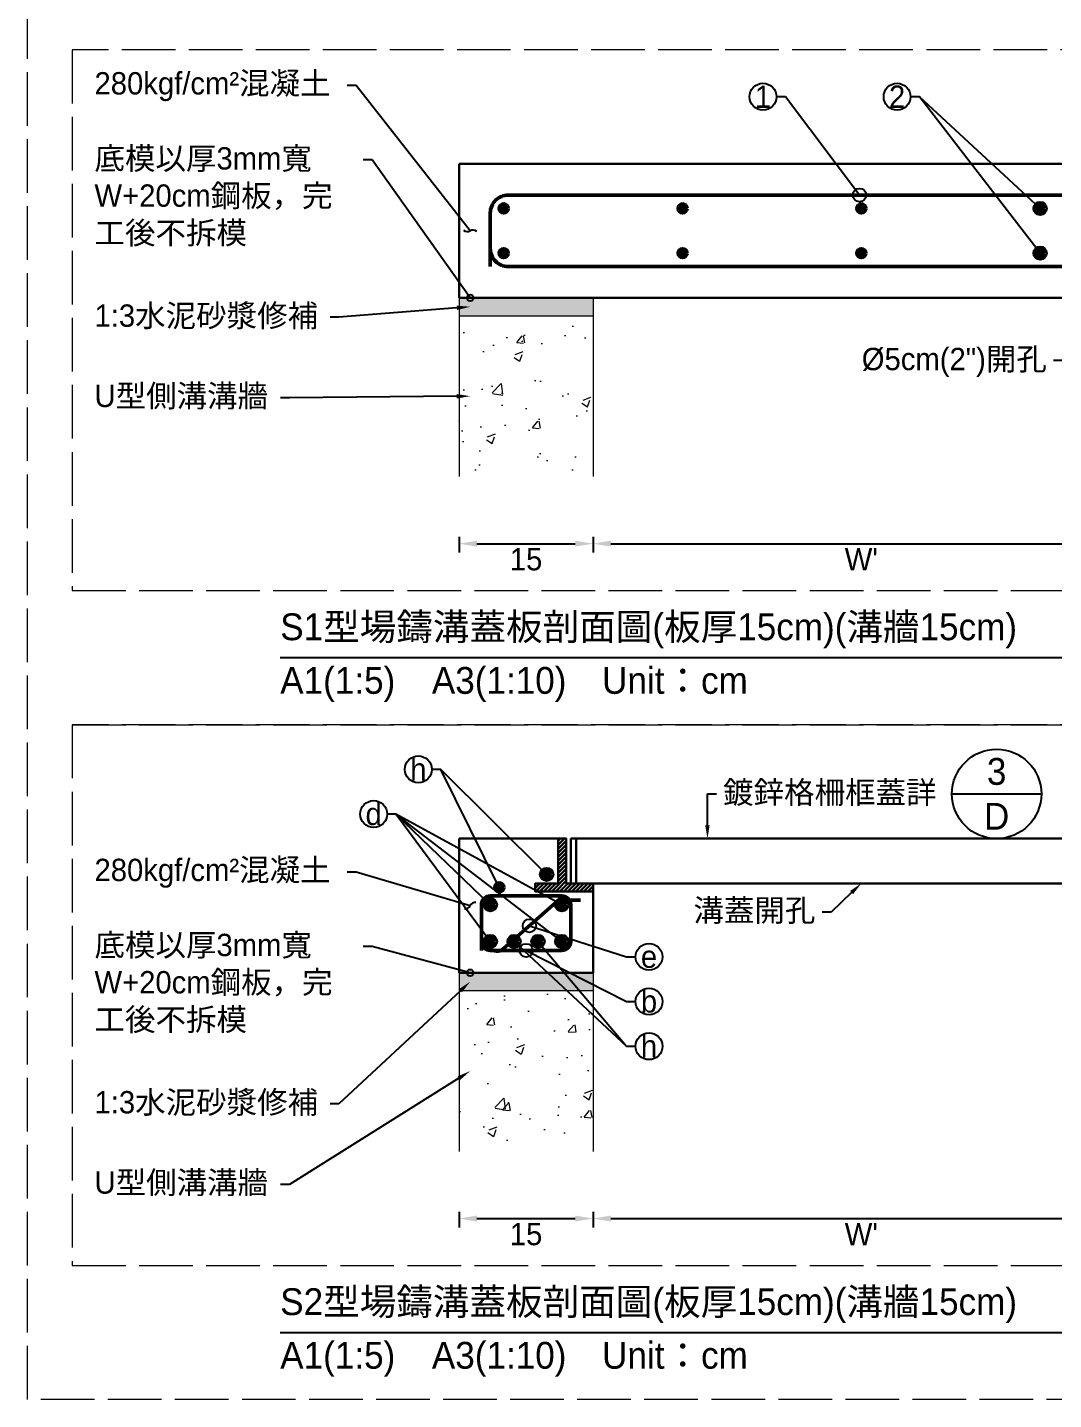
# Model space of a CAD drawing. Extents: x -4891 to 4829, y -5666 to -3242.
# Drawn here: x -4890.9 to -4661.3, y -4853.3 to -4546.3 of the extents above; entities that cross this region are included whole.
import ezdxf
from ezdxf import colors
from ezdxf.entities.mleader import LeaderData, LeaderLine
from ezdxf.math import Vec2, Vec3

# ---------------------------------------------------------------- set-up
doc = ezdxf.new("R2010")
doc.units = 0
doc.header["$MEASUREMENT"] = 0
doc.linetypes.add('ACAD_ISO02W100', pattern=[15, 12, -3])
doc.layers.add('一、4.基本-隱藏', color=9, linetype='ACAD_ISO02W100', lineweight=20, plot=False)
doc.layers.add('三、3.文字-註解文字', color=2, linetype='Continuous')
for name, color, linetype, lineweight in [('二、1.繪圖-既有設施', 8, 'Continuous', 20), ('二、2.繪圖-施作項目', 181, 'Continuous', 30), ('二、5.繪圖-鋼筋', 60, 'Continuous', 50), ('二、6.繪圖-其他施作項目', 35, 'Continuous', 30)]:
    doc.layers.add(name, color=color, linetype=linetype, lineweight=lineweight)
doc.styles.add('次圖名(詳圖)', font='MS PGothic.ttf', dxfattribs={"height": 6})
doc.styles.add('註解文字', font='MS PGothic.ttf', dxfattribs={"height": 5})
doc.styles.add('註解文字(詳圖)', font='MS PGothic.ttf', dxfattribs={"height": 6})
doc.dimstyles.new('註解文字', dxfattribs={"dimtxt": 5, "dimasz": 4, "dimexe": 2, "dimexo": 2.5, "dimgap": 1, "dimtad": 2, "dimzin": 0, "dimdsep": 46, "dimtxsty": '註解文字', "dimcen": 0.1, "dimclrd": 144, "dimclre": 144, "dimclrt": 256, "dimadec": 0, "dimazin": 0, "dimtfac": 1, "dimtofl": 0, "dimtmove": 0, "dimatfit": 3, "dimfxl": 1.5, "dimfxlon": 1, "dimtolj": 1, "dimtzin": 0, "dimlwd": -1, "dimlwe": -1, "dimarcsym": 1})

# ---------------------------------------------------------------- blocks, each defined once
blk = doc.blocks.new('_Integral')
at = {"color": 0, "linetype": 'ByBlock', "lineweight": -2}
for centre, start, end in [((0.44, -0.09), 102, 168), ((-0.44, 0.09), 282, 348)]:
    blk.add_arc(centre, 0.454, start, end, dxfattribs=at)
blk = doc.blocks.new('_Small')
at = {"color": 0, "linetype": 'ByBlock', "lineweight": -2}
blk.add_circle((0, 0), 0.25, dxfattribs=at)
blk = doc.blocks.new('*D182')
at = {"layer": 'Defpoints', "color": 0, "transparency": 16777216}
for p in [(-4794.31, -4646.8), (-4764.31, -4646.8), (-4764.31, -4661.8)]:
    blk.add_point(p, dxfattribs=at)
at = {"layer": '三、3.文字-註解文字', "color": 144, "transparency": 16777216}
for p, q in [((-4794.31, -4660.3), (-4794.31, -4663.8)), ((-4790.31, -4661.8), (-4768.31, -4661.8)), ((-4764.31, -4660.3), (-4764.31, -4663.8))]:
    blk.add_line(p, q, dxfattribs=at)
for points in [[(-4790.31, -4661.13), (-4790.31, -4662.46), (-4794.31, -4661.8)], [(-4768.31, -4661.13), (-4768.31, -4662.46), (-4764.31, -4661.8)]]:
    blk.add_solid(points, dxfattribs=at)
at = {"layer": '三、3.文字-註解文字', "transparency": 16777216, "insert": (-4779.31, -4665.3), "char_height": 5, "attachment_point": 5, "style": '註解文字'}
blk.add_mtext('\\A1;15', dxfattribs=at)
blk = doc.blocks.new('*D183')
at = {"layer": 'Defpoints', "color": 0, "transparency": 16777216}
for p in [(-4764.31, -4646.8), (-4644.31, -4646.8), (-4644.31, -4661.8)]:
    blk.add_point(p, dxfattribs=at)
at = {"layer": '三、3.文字-註解文字', "color": 144, "transparency": 16777216}
for p, q in [((-4764.31, -4660.3), (-4764.31, -4663.8)), ((-4760.31, -4661.8), (-4648.31, -4661.8)), ((-4644.31, -4660.3), (-4644.31, -4663.8))]:
    blk.add_line(p, q, dxfattribs=at)
for points in [[(-4760.31, -4661.13), (-4760.31, -4662.46), (-4764.31, -4661.8)], [(-4648.31, -4661.13), (-4648.31, -4662.46), (-4644.31, -4661.8)]]:
    blk.add_solid(points, dxfattribs=at)
at = {"layer": '三、3.文字-註解文字', "transparency": 16777216, "insert": (-4704.31, -4665.3), "char_height": 5, "attachment_point": 5, "style": '註解文字'}
blk.add_mtext("\\A1;W'", dxfattribs=at)
blk = doc.blocks.new('*D185')
at = {"layer": 'Defpoints', "color": 0, "transparency": 16777216}
for p in [(-4794.31, -4797.8), (-4764.31, -4797.8), (-4764.31, -4812.8)]:
    blk.add_point(p, dxfattribs=at)
at = {"layer": '三、3.文字-註解文字', "color": 144, "transparency": 16777216}
for p, q in [((-4794.31, -4811.3), (-4794.31, -4814.8)), ((-4790.31, -4812.8), (-4768.31, -4812.8)), ((-4764.31, -4811.3), (-4764.31, -4814.8))]:
    blk.add_line(p, q, dxfattribs=at)
for points in [[(-4790.31, -4812.13), (-4790.31, -4813.46), (-4794.31, -4812.8)], [(-4768.31, -4812.13), (-4768.31, -4813.46), (-4764.31, -4812.8)]]:
    blk.add_solid(points, dxfattribs=at)
at = {"layer": '三、3.文字-註解文字', "transparency": 16777216, "insert": (-4779.31, -4816.3), "char_height": 5, "attachment_point": 5, "style": '註解文字'}
blk.add_mtext('\\A1;15', dxfattribs=at)
blk = doc.blocks.new('*D186')
at = {"layer": 'Defpoints', "color": 0, "transparency": 16777216}
for p in [(-4764.31, -4797.8), (-4644.31, -4797.8), (-4644.31, -4812.8)]:
    blk.add_point(p, dxfattribs=at)
at = {"layer": '三、3.文字-註解文字', "color": 144, "transparency": 16777216}
for p, q in [((-4764.31, -4811.3), (-4764.31, -4814.8)), ((-4760.31, -4812.8), (-4648.31, -4812.8)), ((-4644.31, -4811.3), (-4644.31, -4814.8))]:
    blk.add_line(p, q, dxfattribs=at)
for points in [[(-4760.31, -4812.13), (-4760.31, -4813.46), (-4764.31, -4812.8)], [(-4648.31, -4812.13), (-4648.31, -4813.46), (-4644.31, -4812.8)]]:
    blk.add_solid(points, dxfattribs=at)
at = {"layer": '三、3.文字-註解文字', "transparency": 16777216, "insert": (-4704.31, -4816.3), "char_height": 5, "attachment_point": 5, "style": '註解文字'}
blk.add_mtext("\\A1;W'", dxfattribs=at)

msp = doc.modelspace()

# ---------------------------------------------------------------- hatches: boundary and pattern name
at = {"layer": '二、1.繪圖-既有設施'}
h = msp.add_hatch(dxfattribs=at)
h.set_pattern_fill('CROSS', color=256, scale=0.2)
h.set_pattern_definition([(0, (-460393.2273, -668434.5251), (1.27, 1.27), [0.635, -1.905]), (90, (-460392.9098, -668434.8426), (-1.27, 1.27), [0.635, -1.905])])
h.paths.add_polyline_path([(-4764.307, -4606.796), (-4794.307, -4606.796), (-4794.307, -4610.796), (-4764.307, -4610.796)])
h.paths.add_polyline_path([(-4614.307, -4606.796), (-4644.307, -4606.796), (-4644.307, -4610.796), (-4614.307, -4610.796)])
h = msp.add_hatch(dxfattribs=at)
h.set_pattern_fill('AR-CONC', color=256, scale=0.1)
h.set_pattern_definition([(50, (-460393.227, -668434.525), (18.2184669, -1.59390855), [1.905, -20.955]), (355, (-460393.227, -668434.525), (-3.52434214, 19.10568452), [1.524, -16.7640584]), (100.4514447, (-460391.709, -668434.658), (14.6941247, 17.5117752), [1.6190009, -17.80902446]), (46.1842, (-460393.227, -668429.445), (27.1079041, -4.2042328), [2.8575, -31.4325]), (96.6355576, (-460390.968, -668429.795), (23.7404134, 24.7426125), [2.4285023, -26.7135608]), (351.184151, (-460393.227, -668429.445), (23.7404134, 24.7426125), [2.2859967, -25.1459732]), (21, (-460390.687, -668430.715), (15.16143913, -10.22651982), [1.905, -20.955]), (326, (-460390.687, -668430.715), (6.18020283, 18.4187966), [1.524, -16.764]), (71.451445, (-460389.424, -668431.567), (21.34164193, 8.1922769), [1.6190009, -17.80899376]), (37.5, (-460393.227, -668434.525), (0.308860325, 8.455503887), [0, -16.5608, 0, -17.018, 0, -16.8275]), (7.5, (-460393.227, -668434.525), (6.68196625, 10.01805748), [0, -9.7028, 0, -16.1798, 0, -6.4135]), (327.5, (-460398.8915, -668434.525), (13.559059517, -0.5728744), [0, -6.35, 0, -19.812, 0, -26.289]), (317.5, (-460401.431, -668434.525), (14.81291814, 2.5426491), [0, -8.255, 0, -13.1572, 0, -18.669])])
h.paths.add_polyline_path([(-4764.307, -4610.796), (-4794.307, -4610.796), (-4794.307, -4646.796), (-4764.307, -4646.796)])
h.paths.add_polyline_path([(-4614.307, -4610.796), (-4644.307, -4610.796), (-4644.307, -4646.796), (-4614.307, -4646.796)])
h = msp.add_hatch(dxfattribs=at)
h.set_pattern_fill('CROSS', color=256, scale=0.2)
h.set_pattern_definition([(0, (-460633.2273, -668585.5251), (1.27, 1.27), [0.635, -1.905]), (90, (-460632.9098, -668585.8426), (-1.27, 1.27), [0.635, -1.905])])
h.paths.add_polyline_path([(-4764.307, -4757.796), (-4794.307, -4757.796), (-4794.307, -4761.796), (-4764.307, -4761.796)])
h.paths.add_polyline_path([(-4614.307, -4757.796), (-4644.307, -4757.796), (-4644.307, -4761.796), (-4614.307, -4761.796)])
h = msp.add_hatch(dxfattribs=at)
h.set_pattern_fill('AR-CONC', color=256, scale=0.1)
h.set_pattern_definition([(50, (-460633.227, -668585.525), (18.2184669, -1.59390855), [1.905, -20.955]), (355, (-460633.227, -668585.525), (-3.52434214, 19.10568452), [1.524, -16.7640584]), (100.4514447, (-460631.709, -668585.658), (14.6941247, 17.5117752), [1.6190009, -17.80902446]), (46.1842, (-460633.227, -668580.445), (27.1079041, -4.2042328), [2.8575, -31.4325]), (96.6355576, (-460630.968, -668580.795), (23.7404134, 24.7426125), [2.4285023, -26.7135608]), (351.184151, (-460633.227, -668580.445), (23.7404134, 24.7426125), [2.2859967, -25.1459732]), (21, (-460630.687, -668581.715), (15.16143913, -10.22651982), [1.905, -20.955]), (326, (-460630.687, -668581.715), (6.18020283, 18.4187966), [1.524, -16.764]), (71.451445, (-460629.424, -668582.567), (21.34164193, 8.1922769), [1.6190009, -17.80899376]), (37.5, (-460633.227, -668585.525), (0.308860325, 8.455503887), [0, -16.5608, 0, -17.018, 0, -16.8275]), (7.5, (-460633.227, -668585.525), (6.68196625, 10.01805748), [0, -9.7028, 0, -16.1798, 0, -6.4135]), (327.5, (-460638.8915, -668585.525), (13.559059517, -0.5728744), [0, -6.35, 0, -19.812, 0, -26.289]), (317.5, (-460641.431, -668585.525), (14.81291814, 2.5426491), [0, -8.255, 0, -13.1572, 0, -18.669])])
h.paths.add_polyline_path([(-4764.307, -4761.796), (-4794.307, -4761.796), (-4794.307, -4797.796), (-4764.307, -4797.796)])
h.paths.add_polyline_path([(-4614.307, -4761.796), (-4644.307, -4761.796), (-4644.307, -4797.796), (-4614.307, -4797.796)])
at = {"layer": '二、5.繪圖-鋼筋'}
h = msp.add_hatch(color=256, dxfattribs=at)
h.dxf.hatch_style = 1
h.paths.add_polyline_path([(-4785.307, -4586.796, 1), (-4783.307, -4586.796, 1)])
h = msp.add_hatch(color=256, dxfattribs=at)
h.dxf.hatch_style = 1
h.paths.add_polyline_path([(-4745.307, -4586.796, 1), (-4743.307, -4586.796, 1)])
h = msp.add_hatch(color=256, dxfattribs=at)
h.dxf.hatch_style = 1
h.paths.add_polyline_path([(-4705.307, -4586.796, 1), (-4703.307, -4586.796, 1)])
h = msp.add_hatch(color=256, dxfattribs=at)
h.dxf.hatch_style = 1
h.paths.add_polyline_path([(-4665.307, -4586.796, 1), (-4663.307, -4586.796, 1)])
h = msp.add_hatch(color=256, dxfattribs=at)
h.dxf.hatch_style = 1
h.paths.add_polyline_path([(-4785.307, -4596.796, 1), (-4783.307, -4596.796, 1)])
h = msp.add_hatch(color=256, dxfattribs=at)
h.dxf.hatch_style = 1
h.paths.add_polyline_path([(-4745.307, -4596.796, 1), (-4743.307, -4596.796, 1)])
h = msp.add_hatch(color=256, dxfattribs=at)
h.dxf.hatch_style = 1
h.paths.add_polyline_path([(-4705.307, -4596.796, 1), (-4703.307, -4596.796, 1)])
h = msp.add_hatch(color=256, dxfattribs=at)
h.dxf.hatch_style = 1
h.paths.add_polyline_path([(-4665.307, -4596.796, 1), (-4663.307, -4596.796, 1)])
h = msp.add_hatch(color=256, dxfattribs=at)
h.dxf.hatch_style = 1
h.paths.add_polyline_path([(-4775.707, -4735.796, 1), (-4773.707, -4735.796, 1)])
h = msp.add_hatch(color=256, dxfattribs=at)
h.dxf.hatch_style = 1
h.paths.add_polyline_path([(-4786.307, -4738.696, 1), (-4784.307, -4738.696, 1)])
h = msp.add_hatch(color=256, dxfattribs=at)
h.dxf.hatch_style = 1
h.paths.add_polyline_path([(-4788.307, -4742.596, 1), (-4786.307, -4742.596, 1)])
h = msp.add_hatch(color=256, dxfattribs=at)
h.dxf.hatch_style = 1
h.paths.add_polyline_path([(-4772.307, -4742.596, 1), (-4770.307, -4742.596, 1)])
h = msp.add_hatch(color=256, dxfattribs=at)
h.dxf.hatch_style = 1
h.paths.add_polyline_path([(-4788.307, -4750.796, 1), (-4786.307, -4750.796, 1)])
h = msp.add_hatch(color=256, dxfattribs=at)
h.dxf.hatch_style = 1
h.paths.add_polyline_path([(-4782.987, -4750.796, 1), (-4780.987, -4750.796, 1)])
h = msp.add_hatch(color=256, dxfattribs=at)
h.dxf.hatch_style = 1
h.paths.add_polyline_path([(-4777.647, -4750.796, 1), (-4775.647, -4750.796, 1)])
h = msp.add_hatch(color=256, dxfattribs=at)
h.dxf.hatch_style = 1
h.paths.add_polyline_path([(-4772.307, -4750.796, 1), (-4770.307, -4750.796, 1)])
at = {"layer": '二、6.繪圖-其他施作項目'}
h = msp.add_hatch(dxfattribs=at)
h.set_pattern_fill('ANSI31', color=256, scale=0.2)
h.set_pattern_definition([(45, (-2314.6386, -6718.7209), (-0.4490128, 0.4490128), [])])
h.paths.add_polyline_path([(-4770.307, -4727.796), (-4772.107, -4727.796), (-4772.107, -4737.796), (-4777.307, -4737.796), (-4777.307, -4739.596), (-4764.307, -4739.596), (-4764.307, -4737.796), (-4770.307, -4737.796)])
h.paths.add_polyline_path([(-4638.307, -4737.796), (-4644.307, -4737.796), (-4644.307, -4739.596), (-4631.307, -4739.596), (-4631.307, -4737.796), (-4636.507, -4737.796), (-4636.507, -4727.796), (-4638.307, -4727.796)])

# ---------------------------------------------------------------- linework, layer by layer
at = {"layer": '一、4.基本-隱藏'}
for points in [[(-4890.855, -4346.296), (-4110.855, -4346.296), (-4110.855, -4853.296), (-4890.855, -4853.296)], [(-4527.759, -4551.296), (-4880.855, -4551.296), (-4880.855, -4672.296), (-4527.759, -4672.296)], [(-4527.759, -4702.296), (-4880.855, -4702.296), (-4880.855, -4823.296), (-4527.759, -4823.296)]]:
    msp.add_lwpolyline(points, close=True, dxfattribs=at)
for points in [[(-4880.855, -4672.296), (-4527.759, -4672.296)], [(-4880.855, -4702.296), (-4527.759, -4702.296)]]:
    msp.add_lwpolyline(points, dxfattribs=at)
at = {"layer": '三、3.文字-註解文字'}
for points in [[(-4834.307, -4687.296), (-4574.307, -4687.296)], [(-4684.039, -4717.796), (-4664.039, -4717.796)], [(-4834.307, -4838.296), (-4574.307, -4838.296)]]:
    msp.add_lwpolyline(points, dxfattribs=at)
at = {"layer": '三、3.文字-註解文字', "color": 144}
msp.add_lwpolyline([(-4785.307, -4738.696), (-4798.407, -4712.296)], dxfattribs=at)
at = {"layer": '三、3.文字-註解文字'}
for centre, radius in [((-4726.307, -4561.796), 3), ((-4696.307, -4561.796), 3), ((-4803.407, -4712.296), 3), ((-4674.039, -4717.796), 10), ((-4813.407, -4722.296), 3), ((-4751.807, -4754.24), 3), ((-4751.807, -4764.24), 3), ((-4751.807, -4774.24), 3)]:
    msp.add_circle(centre, radius, dxfattribs=at)
at = {"layer": '二、1.繪圖-既有設施'}
for points in [[(-4794.307, -4606.796), (-4794.307, -4646.796)], [(-4764.307, -4606.796), (-4764.307, -4646.796)], [(-4794.307, -4610.796), (-4764.307, -4610.796)], [(-4794.307, -4757.796), (-4794.307, -4797.796)], [(-4764.307, -4757.796), (-4764.307, -4797.796)], [(-4794.307, -4761.796), (-4764.307, -4761.796)]]:
    msp.add_lwpolyline(points, dxfattribs=at)
at = {"layer": '二、2.繪圖-施作項目'}
for points in [[(-4794.307, -4576.796), (-4614.307, -4576.796)], [(-4794.307, -4576.796), (-4794.307, -4606.796)], [(-4794.307, -4606.796), (-4654.307, -4606.796)], [(-4794.307, -4727.796), (-4772.107, -4727.796)], [(-4794.307, -4727.796), (-4794.307, -4757.796)], [(-4764.307, -4737.796), (-4764.307, -4757.796)], [(-4794.307, -4757.796), (-4764.307, -4757.796)]]:
    msp.add_lwpolyline(points, dxfattribs=at)
at = {"layer": '二、5.繪圖-鋼筋'}
for points in [[(-4621.307, -4587.796), (-4621.307, -4595.796, -0.4142136), (-4625.307, -4599.796), (-4783.307, -4599.796, -0.4142136), (-4787.307, -4595.796), (-4787.307, -4587.796, -0.4142136), (-4783.307, -4583.796), (-4625.307, -4583.796, -0.4142136)], [(-4771.307, -4740.596), (-4787.307, -4740.596, 0.4142136), (-4789.307, -4742.596), (-4789.307, -4750.796, 0.4142136), (-4787.307, -4752.796), (-4771.307, -4752.796, 0.4142136), (-4769.307, -4750.796), (-4769.307, -4742.596, 0.4142136)]]:
    msp.add_lwpolyline(points, format="xyb", close=True, dxfattribs=at)
for points in [[(-4787.307, -4591.796), (-4787.307, -4599.796)], [(-4789.307, -4746.696), (-4789.307, -4752.796)]]:
    msp.add_lwpolyline(points, dxfattribs=at)
msp.add_lwpolyline([(-4789.271, -4750.043), (-4787.288, -4752.295, 0.4142136), (-4784.466, -4752.474), (-4772.674, -4742.095, -0.1824306), (-4771.352, -4741.596), (-4767.107, -4741.596)], format="xyb", dxfattribs=at)
for centre in [(-4784.307, -4586.796), (-4744.307, -4586.796), (-4704.307, -4586.796), (-4664.307, -4586.796), (-4784.307, -4596.796), (-4744.307, -4596.796), (-4704.307, -4596.796), (-4664.307, -4596.796), (-4774.707, -4735.796), (-4785.307, -4738.696), (-4787.307, -4742.596), (-4771.307, -4742.596), (-4787.307, -4750.796), (-4781.987, -4750.796), (-4776.647, -4750.796), (-4771.307, -4750.796)]:
    msp.add_circle(centre, 1, dxfattribs=at)
at = {"layer": '二、6.繪圖-其他施作項目'}
msp.add_lwpolyline([(-4777.307, -4737.796), (-4772.107, -4737.796), (-4772.107, -4727.796), (-4770.307, -4727.796), (-4770.307, -4737.796), (-4764.307, -4737.796), (-4764.307, -4739.596), (-4777.307, -4739.596)], close=True, dxfattribs=at)
for points in [[(-4769.307, -4727.796), (-4769.307, -4737.796)], [(-4769.307, -4727.796), (-4639.307, -4727.796)], [(-4768.107, -4727.796), (-4768.107, -4737.796)], [(-4769.307, -4737.796), (-4639.307, -4737.796)]]:
    msp.add_lwpolyline(points, dxfattribs=at)

# ---------------------------------------------------------------- texts
at = {"layer": '三、3.文字-註解文字'}
for s, width, gutter_width, insert, char_height, attachment_point, style in [('1', 8.38231, 30, (-4726.307, -4561.796), 5, 5, '註解文字'), ('2', 8.38231, 30, (-4696.307, -4561.796), 5, 5, '註解文字'), ('S{\\fMS PGothic|b0|i0|c128|p34;1型場鑄溝蓋板剖面圖(板厚15cm)}', 215.37549, 15, (-4834.307, -4681.296), 6, 4, '次圖名(詳圖)'), ('S{\\fMS PGothic|b0|i0|c128|p34;1型場鑄溝蓋板剖面圖(板厚15cm)}(溝牆15cm)', 215.37549, 15, (-4834.307, -4681.296), 6, 4, '次圖名(詳圖)'), ('{\\fMS PGothic|b0|i0|c128|p34;A1(1:}5{\\fMS PGothic|b0|i0|c128|p34;)\u3000A3(1:}1{\\fMS PGothic|b0|i0|c128|p34;0)^IUnit：cm}', 136.03259, 15, (-4834.307, -4693.296), 6, 4, '次圖名(詳圖)'), ('h', 8.38231, 30, (-4803.407, -4712.296), 5, 5, '註解文字'), ('3', 6.60394, 25, (-4674.039, -4712.796), 6, 5, '註解文字(詳圖)'), ('d', 8.38231, 30, (-4813.407, -4722.296), 5, 5, '註解文字'), ('D', 6.60394, 25, (-4674.039, -4722.796), 6, 5, '註解文字(詳圖)'), ('e', 8.38231, 30, (-4751.807, -4754.24), 5, 5, '註解文字'), ('b', 8.38231, 30, (-4751.807, -4764.24), 5, 5, '註解文字'), ('h', 8.38231, 30, (-4751.807, -4774.24), 5, 5, '註解文字'), ('S{\\fMS PGothic|b0|i0|c128|p34;2型場鑄溝蓋板剖面圖(板厚15cm)}', 215.37549, 15, (-4834.307, -4832.296), 6, 4, '次圖名(詳圖)'), ('S{\\fMS PGothic|b0|i0|c128|p34;2型場鑄溝蓋板剖面圖(板厚15cm)}(溝牆15cm)', 215.37549, 15, (-4834.307, -4832.296), 6, 4, '次圖名(詳圖)'), ('{\\fMS PGothic|b0|i0|c128|p34;A1(1:}5{\\fMS PGothic|b0|i0|c128|p34;)\u3000A3(1:}1{\\fMS PGothic|b0|i0|c128|p34;0)^IUnit：cm}', 136.03259, 15, (-4834.307, -4844.296), 6, 4, '次圖名(詳圖)')]:
    msp.add_mtext_dynamic_manual_height_columns(s, width=width, gutter_width=gutter_width, heights=[0], dxfattribs=dict(at, insert=insert, char_height=char_height, attachment_point=attachment_point, style=style))

# ---------------------------------------------------------------- dimensions: what is measured, and where the dimension line sits
for base, p1, p2, text, picture, middle in [((-4764.307, -4661.796), (-4794.307, -4646.796), (-4764.307, -4646.796), '15', '*D182', (-4779.307, -4665.296)), ((-4644.307, -4661.796), (-4764.307, -4646.796), (-4644.307, -4646.796), "W'", '*D183', (-4704.307, -4665.296)), ((-4764.307, -4812.796), (-4794.307, -4797.796), (-4764.307, -4797.796), '15', '*D185', (-4779.307, -4816.296)), ((-4644.307, -4812.796), (-4764.307, -4797.796), (-4644.307, -4797.796), "W'", '*D186', (-4704.307, -4816.296))]:
    dim = msp.add_linear_dim(base=base, p1=p1, p2=p2, text=text, dimstyle='註解文字', dxfattribs=at)
    dim.commit()
    dim.dimension.update_dxf_attribs({"geometry": picture, "text_midpoint": middle})

# ---------------------------------------------------------------- leaders
ml = msp.add_multileader_mtext('Standard', dxfattribs=at)
ml.set_content('280kgf/cm²混凝土', color=256, style='註解文字')
ml.set_leader_properties(color=144, linetype='ByLayer', lineweight=-1)
ml.set_arrow_properties(name='INTEGRAL')
ml.build(insert=Vec2(0, 0))
ml.multileader.update_dxf_attribs({"dogleg_length": 2, "arrow_head_size": 3})
ctx = ml.context
ctx.base_point, ctx.char_height, ctx.arrow_head_size, ctx.landing_gap_size, ctx.plane_origin = Vec3(-4877.355, -4559.279), 5, 3, 1.5, Vec3(-4737.606, -4640.137)
notes = []
notes.append((ctx, [(1, (1, 1, 0), (-4817.298, -4559.279), (-1, 0), 2, [(0, [(-4791.807, -4591.796)], 0, [])])]))
ctx.mtext.insert, ctx.mtext.width, ctx.mtext.flow_direction = Vec3(-4875.855, -4556.296), 107.51878, 5
ml = msp.add_multileader_mtext('Standard', dxfattribs=at)
ml.set_content('{\\fMS PGothic|b0|i0|c128|p34; }', color=256, style='註解文字')
ml.set_leader_properties(color=144, linetype='ByLayer', lineweight=-1)
ml.set_arrow_properties(name='SMALL')
ml.build(insert=Vec2(0, 0))
ml.multileader.update_dxf_attribs({"dogleg_length": 2, "arrow_head_size": 6})
ctx = ml.context
ctx.base_point, ctx.char_height, ctx.arrow_head_size, ctx.landing_gap_size, ctx.plane_origin = Vec3(-4728.523, -4561.796), 5, 6, 1.5, Vec3(-4704.718, -4568.45)
ctx.text_align_type = 2
notes.append((ctx, [(0, (1, 1, 0), (-4721.307, -4561.796), (-1, 0), 2, [(0, [(-4704.718, -4583.796)], 0, [])])]))
ctx.mtext.insert, ctx.mtext.alignment, ctx.mtext.flow_direction = Vec3(-4724.807, -4559.296), 3, 5
ml = msp.add_multileader_mtext('Standard', dxfattribs=at)
ml.set_content('{\\fMS PGothic|b0|i0|c128|p34; }', color=256, style='註解文字')
ml.set_leader_properties(color=144, linetype='ByLayer', lineweight=-1)
ml.set_arrow_properties(name='SMALL')
ml.build(insert=Vec2(0, 0))
ml.multileader.update_dxf_attribs({"dogleg_length": 2, "arrow_head_size": 6})
ctx = ml.context
ctx.base_point, ctx.char_height, ctx.arrow_head_size, ctx.landing_gap_size, ctx.plane_origin = Vec3(-4698.523, -4561.796), 5, 6, 1.5, Vec3(-4674.718, -4580.45)
ctx.text_align_type = 2
notes.append((ctx, [(0, (1, 1, 0), (-4691.307, -4561.796), (-1, 0), 2, [(0, [(-4664.307, -4596.796)], 0, [])])]))
ctx.mtext.insert, ctx.mtext.alignment, ctx.mtext.flow_direction = Vec3(-4694.807, -4559.296), 3, 5
ml = msp.add_multileader_mtext('Standard', dxfattribs=at)
ml.set_content('{\\fMS PGothic|b0|i0|c128|p34; }', color=256, style='註解文字')
ml.set_leader_properties(color=144, linetype='ByLayer', lineweight=-1)
ml.set_arrow_properties(name='SMALL')
ml.build(insert=Vec2(0, 0))
ml.multileader.update_dxf_attribs({"dogleg_length": 2, "arrow_head_size": 6})
ctx = ml.context
ctx.base_point, ctx.char_height, ctx.arrow_head_size, ctx.landing_gap_size, ctx.plane_origin = Vec3(-4698.523, -4561.796), 5, 6, 1.5, Vec3(-4674.718, -4568.45)
ctx.text_align_type = 2
notes.append((ctx, [(0, (1, 1, 0), (-4691.307, -4561.796), (-1, 0), 2, [(0, [(-4664.307, -4586.796)], 0, [])])]))
ctx.mtext.insert, ctx.mtext.alignment, ctx.mtext.flow_direction = Vec3(-4694.807, -4559.296), 3, 5
ml = msp.add_multileader_mtext('Standard', dxfattribs=at)
ml.set_content('底模以厚3mm寬W+20cm鋼板，完工後不拆模', color=256, style='註解文字')
ml.set_leader_properties(color=144, linetype='ByLayer', lineweight=-1)
ml.set_arrow_properties(name='SMALL')
ml.build(insert=Vec2(0, 0))
ml.multileader.update_dxf_attribs({"dogleg_length": 2, "arrow_head_size": 3})
ctx = ml.context
ctx.base_point, ctx.char_height, ctx.arrow_head_size, ctx.landing_gap_size, ctx.plane_origin = Vec3(-4877.355, -4575.927), 5, 3, 1.5, Vec3(-4737.606, -4653.284)
notes.append((ctx, [(1, (1, 1, 0), (-4813.775, -4575.927), (-1, 0), 2, [(0, [(-4791.807, -4606.796)], 0, [])])]))
ctx.mtext.insert, ctx.mtext.width, ctx.mtext.flow_direction = Vec3(-4875.855, -4573.086), 59.22735, 5
ml = msp.add_multileader_mtext('Standard', dxfattribs=at)
ml.set_content('1:3水泥砂漿修補', color=256, style='註解文字')
ml.set_leader_properties(color=144, linetype='ByLayer', lineweight=-1)
ml.build(insert=Vec2(0, 0))
ml.multileader.update_dxf_attribs({"dogleg_length": 2, "arrow_head_size": 3})
ctx = ml.context
ctx.base_point, ctx.char_height, ctx.arrow_head_size, ctx.landing_gap_size, ctx.plane_origin = Vec3(-4877.355, -4611.116), 5, 3, 1.5, Vec3(-4734.061, -4688.546)
notes.append((ctx, [(1, (1, 1, 0), (-4821.162, -4611.116), (-1, 0), 2, [(0, [(-4791.807, -4608.796)], 0, [])])]))
ctx.mtext.insert, ctx.mtext.width, ctx.mtext.defined_height, ctx.mtext.flow_direction = Vec3(-4875.855, -4608.275), 75.70236, 7.957, 5
ml = msp.add_multileader_mtext('Standard', dxfattribs=at)
ml.set_content('%%C5cm(2")開孔{\\fMS PGothic|b0|i0|c128|p34; }', color=256, style='註解文字')
ml.set_leader_properties(color=144, linetype='ByLayer', lineweight=-1)
ml.build(insert=Vec2(0, 0))
ml.multileader.update_dxf_attribs({"dogleg_length": 2, "arrow_head_size": 3})
ctx = ml.context
ctx.base_point, ctx.char_height, ctx.arrow_head_size, ctx.landing_gap_size, ctx.plane_origin = Vec3(-4706.267, -4620.796), 5, 3, 1.5, Vec3(-4649.307, -4610.796)
ctx.text_align_type = 2
notes.append((ctx, [(0, (1, 1, 0), (-4659.307, -4620.796), (-1, 0), 2, [(0, [(-4649.307, -4610.796)], 0, [])])]))
ctx.mtext.insert, ctx.mtext.alignment, ctx.mtext.flow_direction = Vec3(-4662.807, -4617.983), 3, 5
ml = msp.add_multileader_mtext('Standard', dxfattribs=at)
ml.set_content('{\\fMS PGothic|b0|i0|c128|p34;U型側溝}溝牆', color=256, style='註解文字')
ml.set_leader_properties(color=144, linetype='ByLayer', lineweight=-1)
ml.build(insert=Vec2(0, 0))
ml.multileader.update_dxf_attribs({"dogleg_length": 2, "arrow_head_size": 3})
ctx = ml.context
ctx.base_point, ctx.char_height, ctx.arrow_head_size, ctx.landing_gap_size, ctx.plane_origin = Vec3(-4877.355, -4629.144), 5, 3, 1.5, Vec3(-4734.061, -4701.489)
notes.append((ctx, [(1, (1, 1, 0), (-4832.213, -4629.144), (-1, 0), 2, [(0, [(-4791.807, -4628.796)], 0, [])])]))
ctx.mtext.insert, ctx.mtext.width, ctx.mtext.defined_height, ctx.mtext.flow_direction = Vec3(-4875.855, -4626.232), 79.19501, 8.736, 5
ml = msp.add_multileader_mtext('Standard', dxfattribs=at)
ml.set_content('{\\fMS PGothic|b0|i0|c128|p34; }', color=256, style='註解文字')
ml.set_leader_properties(color=144, linetype='ByLayer', lineweight=-1)
ml.set_arrow_properties(name='SMALL')
ml.build(insert=Vec2(0, 0))
ml.multileader.update_dxf_attribs({"dogleg_length": 2, "arrow_head_size": 6})
ctx = ml.context
ctx.base_point, ctx.char_height, ctx.arrow_head_size, ctx.landing_gap_size, ctx.plane_origin = Vec3(-4805.623, -4712.296), 5, 6, 1.5, Vec3(-4784.109, -4729.033)
ctx.text_align_type = 2
notes.append((ctx, [(0, (1, 1, 0), (-4798.407, -4712.296), (-1, 0), 2, [(0, [(-4774.707, -4735.796)], 0, [])])]))
ctx.mtext.insert, ctx.mtext.alignment, ctx.mtext.flow_direction = Vec3(-4801.907, -4709.796), 3, 5
ml = msp.add_multileader_mtext('Standard', dxfattribs=at)
ml.set_content('{\\fMS PGothic|b0|i0|c128|p34;鍍鋅格柵框蓋詳}', color=256, style='註解文字')
ml.set_leader_properties(color=144, linetype='ByLayer', lineweight=-1)
ml.build(insert=Vec2(0, 0))
ml.multileader.update_dxf_attribs({"dogleg_length": 2, "arrow_head_size": 3})
ctx = ml.context
ctx.base_point, ctx.char_height, ctx.arrow_head_size, ctx.landing_gap_size, ctx.plane_origin = Vec3(-4736.736, -4717.796), 5, 3, 1.5, Vec3(-4756.285, -4773.973)
notes.append((ctx, [(1, (1, 1, 0), (-4738.736, -4717.796), (1, 0), 2, [(0, [(-4738.736, -4727.796)], 0, [])])]))
ctx.mtext.insert, ctx.mtext.width, ctx.mtext.flow_direction = Vec3(-4735.236, -4714.941), 50.82195, 5
ml = msp.add_multileader_mtext('Standard', dxfattribs=at)
ml.set_content('{\\fMS PGothic|b0|i0|c128|p34; }', color=256, style='註解文字')
ml.set_leader_properties(color=144, linetype='ByLayer', lineweight=-1)
ml.set_arrow_properties(name='SMALL')
ml.build(insert=Vec2(0, 0))
ml.multileader.update_dxf_attribs({"dogleg_length": 2, "arrow_head_size": 6})
ctx = ml.context
ctx.base_point, ctx.char_height, ctx.arrow_head_size, ctx.landing_gap_size, ctx.plane_origin = Vec3(-4815.623, -4722.296), 5, 6, 1.5, Vec3(-4800.709, -4746.933)
ctx.text_align_type = 2
notes.append((ctx, [(0, (1, 1, 0), (-4808.407, -4722.296), (-1, 0), 2, [(0, [(-4771.307, -4742.596)], 0, [])])]))
ctx.mtext.insert, ctx.mtext.alignment, ctx.mtext.flow_direction = Vec3(-4811.907, -4719.796), 3, 5
ml = msp.add_multileader_mtext('Standard', dxfattribs=at)
ml.set_content('{\\fMS PGothic|b0|i0|c128|p34; }', color=256, style='註解文字')
ml.set_leader_properties(color=144, linetype='ByLayer', lineweight=-1)
ml.set_arrow_properties(name='SMALL')
ml.build(insert=Vec2(0, 0))
ml.multileader.update_dxf_attribs({"dogleg_length": 2, "arrow_head_size": 6})
ctx = ml.context
ctx.base_point, ctx.char_height, ctx.arrow_head_size, ctx.landing_gap_size, ctx.plane_origin = Vec3(-4815.623, -4722.296), 5, 6, 1.5, Vec3(-4802.636, -4752.311)
ctx.text_align_type = 2
notes.append((ctx, [(0, (1, 1, 0), (-4808.407, -4722.296), (-1, 0), 2, [(0, [(-4787.307, -4742.596)], 0, [])])]))
ctx.mtext.insert, ctx.mtext.alignment, ctx.mtext.flow_direction = Vec3(-4811.907, -4719.796), 3, 5
ml = msp.add_multileader_mtext('Standard', dxfattribs=at)
ml.set_content('{\\fMS PGothic|b0|i0|c128|p34; }', color=256, style='註解文字')
ml.set_leader_properties(color=144, linetype='ByLayer', lineweight=-1)
ml.set_arrow_properties(name='SMALL')
ml.build(insert=Vec2(0, 0))
ml.multileader.update_dxf_attribs({"dogleg_length": 2, "arrow_head_size": 6})
ctx = ml.context
ctx.base_point, ctx.char_height, ctx.arrow_head_size, ctx.landing_gap_size, ctx.plane_origin = Vec3(-4815.623, -4722.296), 5, 6, 1.5, Vec3(-4769.594, -4753.073)
ctx.text_align_type = 2
notes.append((ctx, [(0, (1, 1, 0), (-4808.407, -4722.296), (-1, 0), 2, [(0, [(-4771.307, -4750.796)], 0, [])])]))
ctx.mtext.insert, ctx.mtext.alignment, ctx.mtext.flow_direction = Vec3(-4811.907, -4719.796), 3, 5
ml = msp.add_multileader_mtext('Standard', dxfattribs=at)
ml.set_content('{\\fMS PGothic|b0|i0|c128|p34; }', color=256, style='註解文字')
ml.set_leader_properties(color=144, linetype='ByLayer', lineweight=-1)
ml.set_arrow_properties(name='SMALL')
ml.build(insert=Vec2(0, 0))
ml.multileader.update_dxf_attribs({"dogleg_length": 2, "arrow_head_size": 6})
ctx = ml.context
ctx.base_point, ctx.char_height, ctx.arrow_head_size, ctx.landing_gap_size, ctx.plane_origin = Vec3(-4815.623, -4722.296), 5, 6, 1.5, Vec3(-4793.115, -4753.522)
ctx.text_align_type = 2
notes.append((ctx, [(0, (1, 1, 0), (-4808.407, -4722.296), (-1, 0), 2, [(0, [(-4787.307, -4750.796)], 0, [])])]))
ctx.mtext.insert, ctx.mtext.alignment, ctx.mtext.flow_direction = Vec3(-4811.907, -4719.796), 3, 5
ml = msp.add_multileader_mtext('Standard', dxfattribs=at)
ml.set_content('280kgf/cm²混凝土', color=256, style='註解文字')
ml.set_leader_properties(color=144, linetype='ByLayer', lineweight=-1)
ml.set_arrow_properties(name='INTEGRAL')
ml.build(insert=Vec2(0, 0))
ml.multileader.update_dxf_attribs({"dogleg_length": 2, "arrow_head_size": 3})
ctx = ml.context
ctx.base_point, ctx.char_height, ctx.arrow_head_size, ctx.landing_gap_size, ctx.plane_origin = Vec3(-4877.355, -4735.279), 5, 3, 1.5, Vec3(-4737.606, -4833.464)
notes.append((ctx, [(1, (1, 1, 0), (-4817.298, -4735.279), (-1, 0), 2, [(0, [(-4791.807, -4742.796)], 0, [])])]))
ctx.mtext.insert, ctx.mtext.width, ctx.mtext.flow_direction = Vec3(-4875.855, -4732.296), 107.51878, 5
ml = msp.add_multileader_mtext('Standard', dxfattribs=at)
ml.set_content('溝蓋開孔', color=256, style='註解文字')
ml.set_leader_properties(color=144, linetype='ByLayer', lineweight=-1)
ml.build(insert=Vec2(0, 0))
ml.multileader.update_dxf_attribs({"dogleg_length": 2, "arrow_head_size": 3})
ctx = ml.context
ctx.base_point, ctx.char_height, ctx.arrow_head_size, ctx.landing_gap_size, ctx.plane_origin = Vec3(-4744.412, -4744.24), 5, 3, 1.5, Vec3(-4721.856, -4783.973)
ctx.text_align_type = 2
notes.append((ctx, [(0, (1, 1, 0), (-4711.088, -4744.24), (-1, 0), 2, [(0, [(-4704.307, -4737.796)], 0, [])])]))
ctx.mtext.insert, ctx.mtext.width, ctx.mtext.alignment, ctx.mtext.flow_direction = Vec3(-4714.588, -4741.328), 29.56865, 3, 5
ml = msp.add_multileader_mtext('Standard', dxfattribs=at)
ml.set_content('{\\fMS PGothic|b0|i0|c128|p34; }', color=256, style='註解文字')
ml.set_leader_properties(color=144, linetype='ByLayer', lineweight=-1)
ml.set_arrow_properties(name='SMALL')
ml.build(insert=Vec2(0, 0))
ml.multileader.update_dxf_attribs({"dogleg_length": 2, "arrow_head_size": 6})
ctx = ml.context
ctx.base_point, ctx.char_height, ctx.arrow_head_size, ctx.landing_gap_size, ctx.plane_origin = Vec3(-4754.807, -4754.24), 5, 6, 1.5, Vec3(-4818.209, -4713.877)
notes.append((ctx, [(1, (1, 1, 0), (-4756.807, -4754.24), (1, 0), 2, [(0, [(-4778.57, -4747.284)], 0, [])])]))
ctx.mtext.insert, ctx.mtext.flow_direction = Vec3(-4753.307, -4751.74), 5
ml = msp.add_multileader_mtext('Standard', dxfattribs=at)
ml.set_content('底模以厚3mm寬W+20cm鋼板，完工後不拆模', color=256, style='註解文字')
ml.set_leader_properties(color=144, linetype='ByLayer', lineweight=-1)
ml.set_arrow_properties(name='SMALL')
ml.build(insert=Vec2(0, 0))
ml.multileader.update_dxf_attribs({"dogleg_length": 2, "arrow_head_size": 3})
ctx = ml.context
ctx.base_point, ctx.char_height, ctx.arrow_head_size, ctx.landing_gap_size, ctx.plane_origin = Vec3(-4877.355, -4751.927), 5, 3, 1.5, Vec3(-4737.606, -4846.612)
notes.append((ctx, [(1, (1, 1, 0), (-4813.775, -4751.927), (-1, 0), 2, [(0, [(-4791.807, -4757.796)], 0, [])])]))
ctx.mtext.insert, ctx.mtext.width, ctx.mtext.flow_direction = Vec3(-4875.855, -4749.086), 59.22735, 5
ml = msp.add_multileader_mtext('Standard', dxfattribs=at)
ml.set_content('{\\fMS PGothic|b0|i0|c128|p34; }', color=256, style='註解文字')
ml.set_leader_properties(color=144, linetype='ByLayer', lineweight=-1)
ml.set_arrow_properties(name='SMALL')
ml.build(insert=Vec2(0, 0))
ml.multileader.update_dxf_attribs({"dogleg_length": 2, "arrow_head_size": 6})
ctx = ml.context
ctx.base_point, ctx.char_height, ctx.arrow_head_size, ctx.landing_gap_size, ctx.plane_origin = Vec3(-4754.807, -4774.24), 5, 6, 1.5, Vec3(-4818.209, -4728.877)
notes.append((ctx, [(1, (1, 1, 0), (-4756.807, -4774.24), (1, 0), 2, [(0, [(-4781.987, -4750.796)], 0, [])])]))
ctx.mtext.insert, ctx.mtext.flow_direction = Vec3(-4753.307, -4771.74), 5
ml = msp.add_multileader_mtext('Standard', dxfattribs=at)
ml.set_content('{\\fMS PGothic|b0|i0|c128|p34; }', color=256, style='註解文字')
ml.set_leader_properties(color=144, linetype='ByLayer', lineweight=-1)
ml.set_arrow_properties(name='SMALL')
ml.build(insert=Vec2(0, 0))
ml.multileader.update_dxf_attribs({"dogleg_length": 2, "arrow_head_size": 6})
ctx = ml.context
ctx.base_point, ctx.char_height, ctx.arrow_head_size, ctx.landing_gap_size, ctx.plane_origin = Vec3(-4754.807, -4764.24), 5, 6, 1.5, Vec3(-4818.209, -4718.877)
notes.append((ctx, [(1, (1, 1, 0), (-4756.807, -4764.24), (1, 0), 2, [(0, [(-4779.307, -4752.796)], 0, [])])]))
ctx.mtext.insert, ctx.mtext.flow_direction = Vec3(-4753.307, -4761.74), 5
ml = msp.add_multileader_mtext('Standard', dxfattribs=at)
ml.set_content('{\\fMS PGothic|b0|i0|c128|p34; }', color=256, style='註解文字')
ml.set_leader_properties(color=144, linetype='ByLayer', lineweight=-1)
ml.set_arrow_properties(name='SMALL')
ml.build(insert=Vec2(0, 0))
ml.multileader.update_dxf_attribs({"dogleg_length": 2, "arrow_head_size": 6})
ctx = ml.context
ctx.base_point, ctx.char_height, ctx.arrow_head_size, ctx.landing_gap_size, ctx.plane_origin = Vec3(-4754.807, -4774.24), 5, 6, 1.5, Vec3(-4815.705, -4720.95)
notes.append((ctx, [(1, (1, 1, 0), (-4756.807, -4774.24), (1, 0), 2, [(0, [(-4776.647, -4750.796)], 0, [])])]))
ctx.mtext.insert, ctx.mtext.flow_direction = Vec3(-4753.307, -4771.74), 5
ml = msp.add_multileader_mtext('Standard', dxfattribs=at)
ml.set_content('1:3水泥砂漿修補', color=256, style='註解文字')
ml.set_leader_properties(color=144, linetype='ByLayer', lineweight=-1)
ml.build(insert=Vec2(0, 0))
ml.multileader.update_dxf_attribs({"dogleg_length": 2, "arrow_head_size": 3})
ctx = ml.context
ctx.base_point, ctx.char_height, ctx.arrow_head_size, ctx.landing_gap_size, ctx.plane_origin = Vec3(-4877.355, -4787.116), 5, 3, 1.5, Vec3(-4734.061, -4839.546)
notes.append((ctx, [(1, (1, 1, 0), (-4821.162, -4787.116), (-1, 0), 2, [(0, [(-4791.807, -4759.796)], 0, [])])]))
ctx.mtext.insert, ctx.mtext.width, ctx.mtext.defined_height, ctx.mtext.flow_direction = Vec3(-4875.855, -4784.275), 75.70236, 7.957, 5
ml = msp.add_multileader_mtext('Standard', dxfattribs=at)
ml.set_content('{\\fMS PGothic|b0|i0|c128|p34;U型側溝}溝{\\fMS PGothic|b0|i0|c128|p34;牆}', color=256, style='註解文字')
ml.set_leader_properties(color=144, linetype='ByLayer', lineweight=-1)
ml.build(insert=Vec2(0, 0))
ml.multileader.update_dxf_attribs({"dogleg_length": 2, "arrow_head_size": 3})
ctx = ml.context
ctx.base_point, ctx.char_height, ctx.arrow_head_size, ctx.landing_gap_size, ctx.plane_origin = Vec3(-4877.355, -4805.144), 5, 3, 1.5, Vec3(-4734.061, -4852.489)
notes.append((ctx, [(1, (1, 1, 0), (-4832.213, -4805.144), (-1, 0), 2, [(0, [(-4791.807, -4779.796)], 0, [])])]))
ctx.mtext.insert, ctx.mtext.width, ctx.mtext.defined_height, ctx.mtext.flow_direction = Vec3(-4875.855, -4802.232), 79.19501, 8.736, 5
for ctx, leaders in notes:
    for number, flags, end, landing, length, lines in leaders:
        leader = LeaderData()
        leader.index, (leader.has_last_leader_line, leader.has_dogleg_vector, leader.attachment_direction) = number, flags
        leader.last_leader_point, leader.dogleg_vector, leader.dogleg_length = Vec3(end), Vec3(landing), length
        for number, points, colour, breaks in lines:
            line = LeaderLine()
            line.index, line.vertices, line.color, line.breaks = number, Vec3.list(points), colors.encode_raw_color(colour), breaks
            leader.lines.append(line)
        ctx.leaders.append(leader)

doc.saveas('drawing.dxf')
